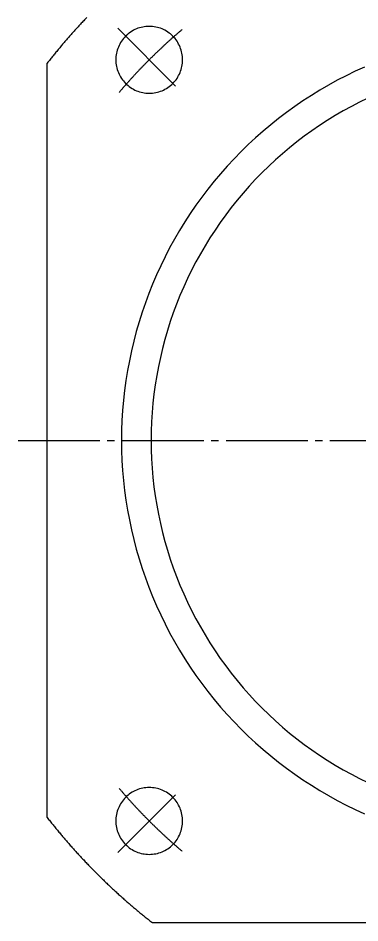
# Model space of a CAD drawing. Extents: x 0 to 671, y 0 to 384.
# Drawn here: x 533.8 to 579.8, y 198 to 319.9 of the extents above; entities that cross this region are included whole.
import ezdxf

# ---------------------------------------------------------------- set-up
doc = ezdxf.new("R2010")
doc.units = 0
doc.linetypes.add('DASH_CENTER', pattern=[14, 11, -1, 1, -1])
doc.layers.get('0').update_dxf_attribs({"linetype": 'CONTINUOUS'})

msp = doc.modelspace()

# ---------------------------------------------------------------- linework, layer by layer
at = {"color": 1, "linetype": 'DASH_CENTER'}
for p, q in [((547.23, 318.52), (555.72, 310.04)), ((533.82, 263.02), (670.74, 263.02)), ((547.23, 207.51), (555.72, 215.99))]:
    msp.add_line(p, q, dxfattribs=at)
at = {"color": 7, "linetype": 'CONTINUOUS'}
for p, q in [((537.74, 212.21), (537.74, 313.82)), ((602.74, 198.02), (551.93, 198.02))]:
    msp.add_line(p, q, dxfattribs=at)
for points in [[(543.09, 320, 0), (542.98, 319.89, 0), (542.87, 319.77, 0), (542.76, 319.66, 0), (542.65, 319.55, 0), (542.54, 319.43, 0), (542.44, 319.32, 0), (542.33, 319.2, 0), (542.22, 319.09, 0), (542.12, 318.97, 0), (542.01, 318.86, 0), (541.9, 318.74, 0), (541.8, 318.62, 0), (541.69, 318.51, 0), (541.59, 318.39, 0), (541.48, 318.27, 0), (541.38, 318.16, 0), (541.27, 318.04, 0), (541.16, 317.92, 0), (541.06, 317.81, 0), (540.96, 317.69, 0), (540.85, 317.57, 0), (540.75, 317.45, 0), (540.64, 317.33, 0), (540.54, 317.22, 0), (540.44, 317.1, 0), (540.34, 316.98, 0), (540.23, 316.86, 0), (540.13, 316.74, 0), (540.03, 316.62, 0), (539.93, 316.5, 0), (539.82, 316.38, 0), (539.72, 316.26, 0), (539.62, 316.14, 0), (539.52, 316.02, 0), (539.42, 315.9, 0), (539.32, 315.78, 0), (539.22, 315.66, 0), (539.12, 315.54, 0), (539.02, 315.42, 0), (538.92, 315.3, 0), (538.82, 315.17, 0), (538.72, 315.05, 0), (538.62, 314.93, 0), (538.52, 314.81, 0), (538.42, 314.68, 0), (538.33, 314.56, 0), (538.23, 314.44, 0), (538.13, 314.32, 0), (538.03, 314.19, 0), (537.93, 314.07, 0), (537.84, 313.94, 0), (537.74, 313.82, 0)], [(555.97, 314.28, 0), (555.97, 314.5, 0), (555.95, 314.72, 0), (555.93, 314.94, 0), (555.89, 315.16, 0), (555.84, 315.37, 0), (555.78, 315.59, 0), (555.71, 315.8, 0), (555.63, 316, 0), (555.54, 316.2, 0), (555.44, 316.4, 0), (555.33, 316.59, 0), (555.22, 316.78, 0), (555.09, 316.96, 0), (554.95, 317.14, 0), (554.81, 317.3, 0), (554.66, 317.46, 0), (554.5, 317.62, 0), (554.33, 317.76, 0), (554.15, 317.89, 0), (553.97, 318.02, 0), (553.79, 318.14, 0), (553.6, 318.25, 0), (553.4, 318.35, 0), (553.2, 318.44, 0), (552.99, 318.52, 0), (552.78, 318.59, 0), (552.57, 318.65, 0), (552.35, 318.69, 0), (552.13, 318.73, 0), (551.91, 318.76, 0), (551.7, 318.78, 0), (551.47, 318.78, 0), (551.25, 318.78, 0), (551.03, 318.76, 0), (550.81, 318.73, 0), (550.6, 318.69, 0), (550.38, 318.65, 0), (550.17, 318.59, 0), (549.96, 318.52, 0), (549.75, 318.44, 0), (549.55, 318.35, 0), (549.35, 318.25, 0), (549.16, 318.14, 0), (548.97, 318.02, 0), (548.79, 317.89, 0), (548.62, 317.76, 0), (548.45, 317.62, 0), (548.29, 317.46, 0), (548.14, 317.3, 0), (548, 317.14, 0), (547.86, 316.96, 0), (547.73, 316.78, 0), (547.61, 316.59, 0), (547.51, 316.4, 0), (547.41, 316.2, 0), (547.32, 316, 0), (547.24, 315.8, 0), (547.17, 315.59, 0), (547.11, 315.37, 0), (547.06, 315.16, 0), (547.02, 314.94, 0), (547, 314.72, 0), (546.98, 314.5, 0), (546.97, 314.28, 0), (546.98, 314.06, 0), (547, 313.84, 0), (547.02, 313.62, 0), (547.06, 313.4, 0), (547.11, 313.19, 0), (547.17, 312.98, 0), (547.24, 312.76, 0), (547.32, 312.56, 0), (547.41, 312.36, 0), (547.51, 312.16, 0), (547.61, 311.97, 0), (547.73, 311.78, 0), (547.86, 311.6, 0), (548, 311.43, 0), (548.14, 311.26, 0), (548.29, 311.1, 0), (548.45, 310.95, 0), (548.62, 310.8, 0), (548.79, 310.67, 0), (548.97, 310.54, 0), (549.16, 310.42, 0), (549.35, 310.31, 0), (549.55, 310.21, 0), (549.75, 310.12, 0), (549.96, 310.04, 0), (550.17, 309.98, 0), (550.38, 309.92, 0), (550.6, 309.87, 0), (550.81, 309.83, 0), (551.03, 309.8, 0), (551.25, 309.79, 0), (551.47, 309.78, 0), (551.7, 309.79, 0), (551.91, 309.8, 0), (552.13, 309.83, 0), (552.35, 309.87, 0), (552.57, 309.92, 0), (552.78, 309.98, 0), (552.99, 310.04, 0), (553.2, 310.12, 0), (553.4, 310.21, 0), (553.6, 310.31, 0), (553.79, 310.42, 0), (553.97, 310.54, 0), (554.15, 310.67, 0), (554.33, 310.8, 0), (554.5, 310.95, 0), (554.66, 311.1, 0), (554.81, 311.26, 0), (554.95, 311.43, 0), (555.09, 311.6, 0), (555.22, 311.78, 0), (555.33, 311.97, 0), (555.44, 312.16, 0), (555.54, 312.36, 0), (555.63, 312.56, 0), (555.71, 312.76, 0), (555.78, 312.98, 0), (555.84, 313.19, 0), (555.89, 313.4, 0), (555.93, 313.62, 0), (555.95, 313.84, 0), (555.97, 314.06, 0), (555.97, 314.28, 0)], [(580.45, 313.3, 0), (579.22, 312.74, 0), (578.01, 312.14, 0), (576.81, 311.52, 0), (575.63, 310.87, 0), (574.46, 310.19, 0), (573.32, 309.48, 0), (572.18, 308.75, 0), (571.07, 307.98, 0), (569.98, 307.19, 0), (568.9, 306.38, 0), (567.85, 305.53, 0), (566.82, 304.66, 0), (565.8, 303.77, 0), (564.82, 302.85, 0), (563.85, 301.91, 0), (562.91, 300.94, 0), (561.99, 299.95, 0), (561.09, 298.94, 0), (560.22, 297.91, 0), (559.38, 296.85, 0), (558.56, 295.78, 0), (557.77, 294.69, 0), (557.01, 293.57, 0), (556.27, 292.44, 0), (555.56, 291.29, 0), (554.88, 290.12, 0), (554.23, 288.94, 0), (553.61, 287.74, 0), (553.02, 286.53, 0), (552.46, 285.3, 0), (551.93, 284.06, 0), (551.42, 282.81, 0), (550.96, 281.55, 0), (550.51, 280.27, 0), (550.11, 278.98, 0), (549.73, 277.69, 0), (549.39, 276.38, 0), (549.08, 275.07, 0), (548.8, 273.75, 0), (548.55, 272.42, 0), (548.34, 271.09, 0), (548.15, 269.75, 0), (548, 268.41, 0), (547.89, 267.06, 0), (547.81, 265.71, 0), (547.76, 264.37, 0), (547.74, 263.02, 0), (547.76, 261.67, 0), (547.81, 260.32, 0), (547.89, 258.97, 0), (548, 257.62, 0), (548.15, 256.28, 0), (548.34, 254.95, 0), (548.55, 253.61, 0), (548.8, 252.29, 0), (549.08, 250.97, 0), (549.39, 249.65, 0), (549.73, 248.35, 0), (550.11, 247.05, 0), (550.51, 245.76, 0), (550.96, 244.49, 0), (551.42, 243.22, 0), (551.93, 241.97, 0), (552.46, 240.73, 0), (553.02, 239.5, 0), (553.61, 238.29, 0), (554.23, 237.09, 0), (554.88, 235.91, 0), (555.56, 234.74, 0), (556.27, 233.59, 0), (557.01, 232.46, 0), (557.77, 231.35, 0), (558.56, 230.25, 0), (559.38, 229.18, 0), (560.22, 228.12, 0), (561.09, 227.09, 0), (561.99, 226.08, 0), (562.91, 225.09, 0), (563.85, 224.12, 0), (564.82, 223.18, 0), (565.8, 222.26, 0), (566.82, 221.37, 0), (567.85, 220.5, 0), (568.9, 219.66, 0), (569.98, 218.84, 0), (571.07, 218.05, 0), (572.18, 217.28, 0), (573.32, 216.55, 0), (574.46, 215.84, 0), (575.63, 215.16, 0), (576.81, 214.51, 0), (578.01, 213.89, 0), (579.22, 213.3, 0), (580.45, 212.73, 0)], [(580.93, 309.12, 0), (579.81, 308.57, 0), (578.7, 307.99, 0), (577.6, 307.39, 0), (576.52, 306.76, 0), (575.46, 306.1, 0), (574.4, 305.42, 0), (573.37, 304.71, 0), (572.36, 303.98, 0), (571.36, 303.22, 0), (570.38, 302.44, 0), (569.43, 301.63, 0), (568.49, 300.8, 0), (567.57, 299.95, 0), (566.68, 299.08, 0), (565.8, 298.18, 0), (564.95, 297.26, 0), (564.12, 296.33, 0), (563.32, 295.37, 0), (562.53, 294.39, 0), (561.78, 293.4, 0), (561.04, 292.38, 0), (560.34, 291.35, 0), (559.65, 290.3, 0), (558.99, 289.24, 0), (558.37, 288.15, 0), (557.76, 287.06, 0), (557.18, 285.95, 0), (556.64, 284.82, 0), (556.12, 283.68, 0), (555.62, 282.53, 0), (555.16, 281.37, 0), (554.72, 280.2, 0), (554.31, 279.01, 0), (553.94, 277.82, 0), (553.59, 276.62, 0), (553.27, 275.41, 0), (552.98, 274.19, 0), (552.72, 272.96, 0), (552.49, 271.74, 0), (552.29, 270.5, 0), (552.12, 269.26, 0), (551.98, 268.01, 0), (551.88, 266.77, 0), (551.8, 265.52, 0), (551.75, 264.27, 0), (551.74, 263.02, 0), (551.75, 261.76, 0), (551.8, 260.51, 0), (551.88, 259.26, 0), (551.98, 258.02, 0), (552.12, 256.77, 0), (552.29, 255.53, 0), (552.49, 254.3, 0), (552.72, 253.07, 0), (552.98, 251.84, 0), (553.27, 250.62, 0), (553.59, 249.41, 0), (553.94, 248.21, 0), (554.31, 247.02, 0), (554.72, 245.83, 0), (555.16, 244.66, 0), (555.62, 243.5, 0), (556.12, 242.35, 0), (556.64, 241.21, 0), (557.18, 240.09, 0), (557.76, 238.97, 0), (558.37, 237.88, 0), (558.99, 236.8, 0), (559.65, 235.73, 0), (560.34, 234.68, 0), (561.04, 233.65, 0), (561.78, 232.63, 0), (562.53, 231.64, 0), (563.32, 230.66, 0), (564.12, 229.7, 0), (564.95, 228.77, 0), (565.8, 227.85, 0), (566.68, 226.95, 0), (567.57, 226.08, 0), (568.49, 225.23, 0), (569.43, 224.4, 0), (570.38, 223.59, 0), (571.36, 222.81, 0), (572.36, 222.05, 0), (573.37, 221.32, 0), (574.4, 220.61, 0), (575.46, 219.93, 0), (576.52, 219.27, 0), (577.6, 218.64, 0), (578.7, 218.04, 0), (579.81, 217.46, 0), (580.93, 216.91, 0)], [(555.97, 211.75, 0), (555.97, 211.97, 0), (555.95, 212.19, 0), (555.93, 212.41, 0), (555.89, 212.63, 0), (555.84, 212.84, 0), (555.78, 213.06, 0), (555.71, 213.27, 0), (555.63, 213.47, 0), (555.54, 213.67, 0), (555.44, 213.87, 0), (555.33, 214.06, 0), (555.22, 214.25, 0), (555.09, 214.43, 0), (554.95, 214.6, 0), (554.81, 214.77, 0), (554.66, 214.93, 0), (554.5, 215.09, 0), (554.33, 215.23, 0), (554.15, 215.37, 0), (553.97, 215.49, 0), (553.79, 215.61, 0), (553.6, 215.72, 0), (553.4, 215.82, 0), (553.2, 215.91, 0), (552.99, 215.99, 0), (552.78, 216.06, 0), (552.57, 216.12, 0), (552.35, 216.16, 0), (552.13, 216.2, 0), (551.91, 216.23, 0), (551.7, 216.25, 0), (551.47, 216.25, 0), (551.25, 216.25, 0), (551.03, 216.23, 0), (550.81, 216.2, 0), (550.6, 216.16, 0), (550.38, 216.12, 0), (550.17, 216.06, 0), (549.96, 215.99, 0), (549.75, 215.91, 0), (549.55, 215.82, 0), (549.35, 215.72, 0), (549.16, 215.61, 0), (548.97, 215.49, 0), (548.79, 215.37, 0), (548.62, 215.23, 0), (548.45, 215.09, 0), (548.29, 214.93, 0), (548.14, 214.77, 0), (548, 214.6, 0), (547.86, 214.43, 0), (547.73, 214.25, 0), (547.61, 214.06, 0), (547.51, 213.87, 0), (547.41, 213.67, 0), (547.32, 213.47, 0), (547.24, 213.27, 0), (547.17, 213.06, 0), (547.11, 212.84, 0), (547.06, 212.63, 0), (547.02, 212.41, 0), (547, 212.19, 0), (546.98, 211.97, 0), (546.97, 211.75, 0), (546.98, 211.53, 0), (547, 211.31, 0), (547.02, 211.09, 0), (547.06, 210.87, 0), (547.11, 210.66, 0), (547.17, 210.44, 0), (547.24, 210.23, 0), (547.32, 210.03, 0), (547.41, 209.83, 0), (547.51, 209.63, 0), (547.61, 209.44, 0), (547.73, 209.25, 0), (547.86, 209.07, 0), (548, 208.9, 0), (548.14, 208.73, 0), (548.29, 208.57, 0), (548.45, 208.42, 0), (548.62, 208.27, 0), (548.79, 208.14, 0), (548.97, 208.01, 0), (549.16, 207.89, 0), (549.35, 207.78, 0), (549.55, 207.68, 0), (549.75, 207.59, 0), (549.96, 207.51, 0), (550.17, 207.44, 0), (550.38, 207.38, 0), (550.6, 207.34, 0), (550.81, 207.3, 0), (551.03, 207.27, 0), (551.25, 207.26, 0), (551.47, 207.25, 0), (551.7, 207.26, 0), (551.91, 207.27, 0), (552.13, 207.3, 0), (552.35, 207.34, 0), (552.57, 207.38, 0), (552.78, 207.44, 0), (552.99, 207.51, 0), (553.2, 207.59, 0), (553.4, 207.68, 0), (553.6, 207.78, 0), (553.79, 207.89, 0), (553.97, 208.01, 0), (554.15, 208.14, 0), (554.33, 208.27, 0), (554.5, 208.42, 0), (554.66, 208.57, 0), (554.81, 208.73, 0), (554.95, 208.9, 0), (555.09, 209.07, 0), (555.22, 209.25, 0), (555.33, 209.44, 0), (555.44, 209.63, 0), (555.54, 209.83, 0), (555.63, 210.03, 0), (555.71, 210.23, 0), (555.78, 210.44, 0), (555.84, 210.66, 0), (555.89, 210.87, 0), (555.93, 211.09, 0), (555.95, 211.31, 0), (555.97, 211.53, 0), (555.97, 211.75, 0)], [(537.74, 212.21, 0), (537.84, 212.09, 0), (537.93, 211.96, 0), (538.03, 211.84, 0), (538.13, 211.72, 0), (538.23, 211.59, 0), (538.33, 211.47, 0), (538.42, 211.35, 0), (538.52, 211.22, 0), (538.62, 211.1, 0), (538.72, 210.98, 0), (538.82, 210.86, 0), (538.92, 210.74, 0), (539.02, 210.62, 0), (539.12, 210.49, 0), (539.22, 210.37, 0), (539.32, 210.25, 0), (539.42, 210.13, 0), (539.52, 210.01, 0), (539.62, 209.89, 0), (539.72, 209.77, 0), (539.82, 209.65, 0), (539.93, 209.53, 0), (540.03, 209.41, 0), (540.13, 209.29, 0), (540.23, 209.17, 0), (540.34, 209.05, 0), (540.44, 208.93, 0), (540.54, 208.81, 0), (540.64, 208.7, 0), (540.75, 208.58, 0), (540.85, 208.46, 0), (540.96, 208.34, 0), (541.06, 208.22, 0), (541.16, 208.11, 0), (541.27, 207.99, 0), (541.38, 207.87, 0), (541.48, 207.76, 0), (541.59, 207.64, 0), (541.69, 207.52, 0), (541.8, 207.41, 0), (541.9, 207.29, 0), (542.01, 207.18, 0), (542.12, 207.06, 0), (542.22, 206.94, 0), (542.33, 206.83, 0), (542.44, 206.71, 0), (542.54, 206.6, 0), (542.65, 206.49, 0), (542.76, 206.37, 0), (542.87, 206.26, 0), (542.98, 206.14, 0), (543.09, 206.03, 0), (543.19, 205.91, 0), (543.3, 205.8, 0), (543.41, 205.69, 0), (543.52, 205.57, 0), (543.63, 205.46, 0), (543.74, 205.35, 0), (543.85, 205.24, 0), (543.96, 205.13, 0), (544.07, 205.01, 0), (544.18, 204.9, 0), (544.29, 204.79, 0), (544.4, 204.68, 0), (544.51, 204.57, 0), (544.63, 204.46, 0), (544.74, 204.35, 0), (544.85, 204.24, 0), (544.96, 204.13, 0), (545.07, 204.02, 0), (545.19, 203.91, 0), (545.3, 203.8, 0), (545.41, 203.69, 0), (545.52, 203.58, 0), (545.64, 203.47, 0), (545.75, 203.36, 0), (545.87, 203.25, 0), (545.98, 203.14, 0), (546.09, 203.04, 0), (546.21, 202.93, 0), (546.32, 202.82, 0), (546.44, 202.71, 0), (546.55, 202.61, 0), (546.67, 202.5, 0), (546.78, 202.39, 0), (546.9, 202.29, 0), (547.01, 202.18, 0), (547.13, 202.07, 0), (547.25, 201.97, 0), (547.36, 201.86, 0), (547.48, 201.76, 0), (547.6, 201.65, 0), (547.71, 201.55, 0), (547.83, 201.44, 0), (547.95, 201.34, 0), (548.07, 201.23, 0), (548.18, 201.13, 0), (548.3, 201.03, 0), (548.42, 200.92, 0), (548.54, 200.82, 0), (548.66, 200.72, 0), (548.78, 200.61, 0), (548.9, 200.51, 0), (549.01, 200.41, 0), (549.13, 200.3, 0), (549.25, 200.2, 0), (549.37, 200.1, 0), (549.49, 200, 0), (549.61, 199.9, 0), (549.73, 199.8, 0), (549.86, 199.69, 0), (549.98, 199.59, 0), (550.1, 199.49, 0), (550.22, 199.39, 0), (550.34, 199.29, 0), (550.46, 199.19, 0), (550.58, 199.09, 0), (550.7, 199, 0), (550.83, 198.9, 0), (550.95, 198.8, 0), (551.07, 198.7, 0), (551.19, 198.6, 0), (551.32, 198.5, 0), (551.44, 198.41, 0), (551.56, 198.31, 0), (551.69, 198.21, 0), (551.81, 198.11, 0), (551.93, 198.02, 0)]]:
    msp.add_polyline3d(points, dxfattribs=at)
at = {"color": 1, "linetype": 'DASH_CENTER'}
for points in [[(555.89, 318.34, 0), (555.82, 318.28, 0), (555.75, 318.22, 0), (555.67, 318.16, 0), (555.6, 318.1, 0), (555.53, 318.04, 0), (555.46, 317.98, 0), (555.39, 317.92, 0), (555.32, 317.86, 0), (555.25, 317.8, 0), (555.18, 317.73, 0), (555.11, 317.67, 0), (555.04, 317.61, 0), (554.97, 317.55, 0), (554.89, 317.49, 0), (554.82, 317.43, 0), (554.75, 317.36, 0), (554.68, 317.3, 0), (554.61, 317.24, 0), (554.54, 317.18, 0), (554.47, 317.11, 0), (554.4, 317.05, 0), (554.33, 316.99, 0), (554.26, 316.93, 0), (554.19, 316.86, 0), (554.12, 316.8, 0), (554.05, 316.74, 0), (553.99, 316.68, 0), (553.92, 316.61, 0), (553.85, 316.55, 0), (553.78, 316.49, 0), (553.71, 316.42, 0), (553.64, 316.36, 0), (553.57, 316.3, 0), (553.5, 316.23, 0), (553.43, 316.17, 0), (553.36, 316.1, 0), (553.3, 316.04, 0), (553.23, 315.98, 0), (553.16, 315.91, 0), (553.09, 315.85, 0), (553.02, 315.78, 0), (552.95, 315.72, 0), (552.89, 315.65, 0), (552.82, 315.59, 0), (552.75, 315.52, 0), (552.68, 315.46, 0), (552.61, 315.4, 0), (552.55, 315.33, 0), (552.48, 315.27, 0), (552.41, 315.2, 0), (552.34, 315.14, 0), (552.28, 315.07, 0), (552.21, 315, 0), (552.14, 314.94, 0), (552.08, 314.87, 0), (552.01, 314.81, 0), (551.94, 314.74, 0), (551.87, 314.68, 0), (551.81, 314.61, 0), (551.74, 314.55, 0), (551.67, 314.48, 0), (551.61, 314.41, 0), (551.54, 314.35, 0), (551.47, 314.28, 0), (551.41, 314.21, 0), (551.34, 314.15, 0), (551.28, 314.08, 0), (551.21, 314.01, 0), (551.14, 313.95, 0), (551.08, 313.88, 0), (551.01, 313.81, 0), (550.95, 313.75, 0), (550.88, 313.68, 0), (550.82, 313.61, 0), (550.75, 313.55, 0), (550.68, 313.48, 0), (550.62, 313.41, 0), (550.55, 313.34, 0), (550.49, 313.28, 0), (550.42, 313.21, 0), (550.36, 313.14, 0), (550.29, 313.07, 0), (550.23, 313.01, 0), (550.16, 312.94, 0), (550.1, 312.87, 0), (550.04, 312.8, 0), (549.97, 312.73, 0), (549.91, 312.67, 0), (549.84, 312.6, 0), (549.78, 312.53, 0), (549.72, 312.46, 0), (549.65, 312.39, 0), (549.59, 312.32, 0), (549.52, 312.25, 0), (549.46, 312.19, 0), (549.4, 312.12, 0), (549.33, 312.05, 0), (549.27, 311.98, 0), (549.21, 311.91, 0), (549.14, 311.84, 0), (549.08, 311.77, 0), (549.02, 311.7, 0), (548.95, 311.63, 0), (548.89, 311.56, 0), (548.83, 311.49, 0), (548.77, 311.42, 0), (548.7, 311.35, 0), (548.64, 311.28, 0), (548.58, 311.21, 0), (548.52, 311.14, 0), (548.45, 311.07, 0), (548.39, 311, 0), (548.33, 310.93, 0), (548.27, 310.86, 0), (548.21, 310.79, 0), (548.14, 310.72, 0), (548.08, 310.65, 0), (548.02, 310.58, 0), (547.96, 310.51, 0), (547.9, 310.44, 0), (547.84, 310.37, 0), (547.78, 310.29, 0), (547.72, 310.22, 0), (547.65, 310.15, 0), (547.59, 310.08, 0), (547.53, 310.01, 0), (547.47, 309.94, 0), (547.41, 309.87, 0)], [(547.41, 216.16, 0), (547.47, 216.09, 0), (547.53, 216.02, 0), (547.59, 215.95, 0), (547.65, 215.88, 0), (547.72, 215.81, 0), (547.78, 215.74, 0), (547.84, 215.67, 0), (547.9, 215.59, 0), (547.96, 215.52, 0), (548.02, 215.45, 0), (548.08, 215.38, 0), (548.14, 215.31, 0), (548.21, 215.24, 0), (548.27, 215.17, 0), (548.33, 215.1, 0), (548.39, 215.03, 0), (548.45, 214.96, 0), (548.52, 214.89, 0), (548.58, 214.82, 0), (548.64, 214.75, 0), (548.7, 214.68, 0), (548.77, 214.61, 0), (548.83, 214.54, 0), (548.89, 214.47, 0), (548.95, 214.4, 0), (549.02, 214.33, 0), (549.08, 214.26, 0), (549.14, 214.19, 0), (549.21, 214.12, 0), (549.27, 214.05, 0), (549.33, 213.99, 0), (549.4, 213.92, 0), (549.46, 213.85, 0), (549.52, 213.78, 0), (549.59, 213.71, 0), (549.65, 213.64, 0), (549.72, 213.57, 0), (549.78, 213.5, 0), (549.84, 213.44, 0), (549.91, 213.37, 0), (549.97, 213.3, 0), (550.04, 213.23, 0), (550.1, 213.16, 0), (550.16, 213.09, 0), (550.23, 213.03, 0), (550.29, 212.96, 0), (550.36, 212.89, 0), (550.42, 212.82, 0), (550.49, 212.75, 0), (550.55, 212.69, 0), (550.62, 212.62, 0), (550.68, 212.55, 0), (550.75, 212.49, 0), (550.82, 212.42, 0), (550.88, 212.35, 0), (550.95, 212.28, 0), (551.01, 212.22, 0), (551.08, 212.15, 0), (551.14, 212.08, 0), (551.21, 212.02, 0), (551.28, 211.95, 0), (551.34, 211.88, 0), (551.41, 211.82, 0), (551.47, 211.75, 0), (551.54, 211.68, 0), (551.61, 211.62, 0), (551.67, 211.55, 0), (551.74, 211.49, 0), (551.81, 211.42, 0), (551.87, 211.35, 0), (551.94, 211.29, 0), (552.01, 211.22, 0), (552.08, 211.16, 0), (552.14, 211.09, 0), (552.21, 211.03, 0), (552.28, 210.96, 0), (552.34, 210.9, 0), (552.41, 210.83, 0), (552.48, 210.77, 0), (552.55, 210.7, 0), (552.61, 210.64, 0), (552.68, 210.57, 0), (552.75, 210.51, 0), (552.82, 210.44, 0), (552.89, 210.38, 0), (552.95, 210.31, 0), (553.02, 210.25, 0), (553.09, 210.18, 0), (553.16, 210.12, 0), (553.23, 210.06, 0), (553.3, 209.99, 0), (553.36, 209.93, 0), (553.43, 209.86, 0), (553.5, 209.8, 0), (553.57, 209.74, 0), (553.64, 209.67, 0), (553.71, 209.61, 0), (553.78, 209.55, 0), (553.85, 209.48, 0), (553.92, 209.42, 0), (553.99, 209.36, 0), (554.05, 209.29, 0), (554.12, 209.23, 0), (554.19, 209.17, 0), (554.26, 209.1, 0), (554.33, 209.04, 0), (554.4, 208.98, 0), (554.47, 208.92, 0), (554.54, 208.85, 0), (554.61, 208.79, 0), (554.68, 208.73, 0), (554.75, 208.67, 0), (554.82, 208.61, 0), (554.89, 208.54, 0), (554.97, 208.48, 0), (555.04, 208.42, 0), (555.11, 208.36, 0), (555.18, 208.3, 0), (555.25, 208.24, 0), (555.32, 208.18, 0), (555.39, 208.11, 0), (555.46, 208.05, 0), (555.53, 207.99, 0), (555.6, 207.93, 0), (555.67, 207.87, 0), (555.75, 207.81, 0), (555.82, 207.75, 0), (555.89, 207.69, 0)]]:
    msp.add_polyline3d(points, dxfattribs=at)

doc.saveas('drawing.dxf')
